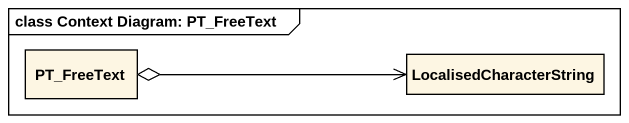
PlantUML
@startuml
mainframe class Context Diagram: PT_FreeText
hide circle
hide empty members
class PT_FreeText
class LocalisedCharacterString
PT_FreeText o-right-> LocalisedCharacterString
@enduml
